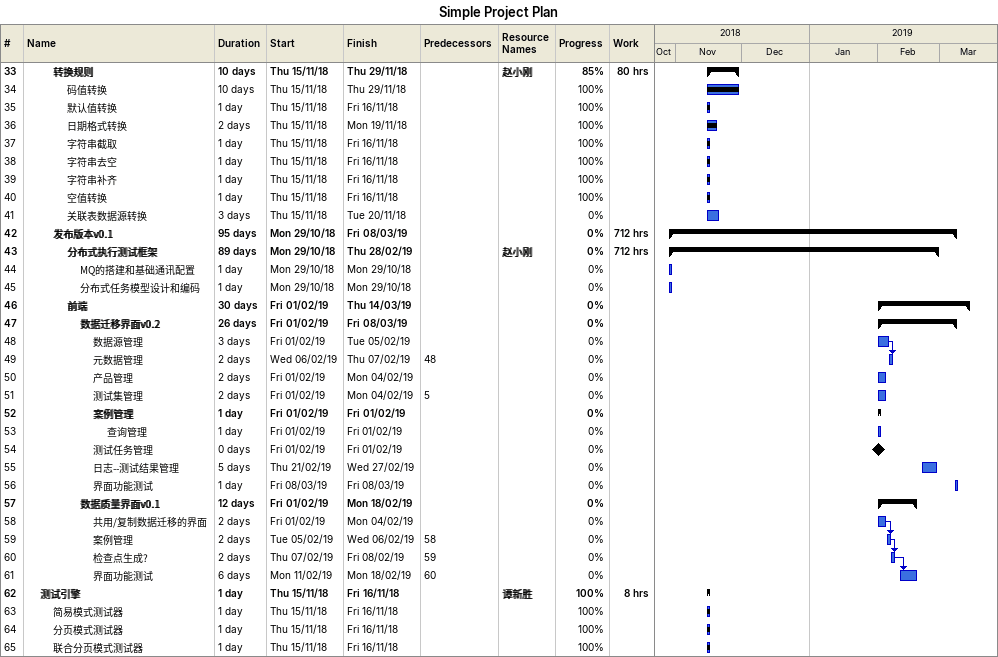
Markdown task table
Simple Project Plan

| ID | Level | Task | Duration | Start | Finish | Predecessors | Resources | % complete | Work (h) |
|---|---|---|---|---|---|---|---|---|---|
| 33 | 3 | **转换规则** | 10d | 2018-11-15 | 2018-11-29 |  | 赵小刚 | 85 | 80 |
| 34 | 4 | 码值转换 | 10d | 2018-11-15 | 2018-11-29 |  |  | 100 |  |
| 35 | 4 | 默认值转换 | 1d | 2018-11-15 | 2018-11-16 |  |  | 100 |  |
| 36 | 4 | 日期格式转换 | 2d | 2018-11-15 | 2018-11-19 |  |  | 100 |  |
| 37 | 4 | 字符串截取 | 1d | 2018-11-15 | 2018-11-16 |  |  | 100 |  |
| 38 | 4 | 字符串去空 | 1d | 2018-11-15 | 2018-11-16 |  |  | 100 |  |
| 39 | 4 | 字符串补齐 | 1d | 2018-11-15 | 2018-11-16 |  |  | 100 |  |
| 40 | 4 | 空值转换 | 1d | 2018-11-15 | 2018-11-16 |  |  | 100 |  |
| 41 | 4 | 关联表数据源转换 | 3d | 2018-11-15 | 2018-11-20 |  |  | 0 |  |
| 42 | 3 | **发布版本v0.1** | 95d | 2018-10-29 | 2019-03-08 |  |  | 0 | 712 |
| 43 | 4 | **分布式执行测试框架** | 89d | 2018-10-29 | 2019-02-28 |  | 赵小刚 | 0 | 712 |
| 44 | 5 | MQ的搭建和基础通讯配置 | 1d | 2018-10-29 | 2018-10-29 |  |  | 0 |  |
| 45 | 5 | 分布式任务模型设计和编码 | 1d | 2018-10-29 | 2018-10-29 |  |  | 0 |  |
| 46 | 4 | **前端** | 30d | 2019-02-01 | 2019-03-14 |  |  | 0 |  |
| 47 | 5 | **数据迁移界面v0.2** | 26d | 2019-02-01 | 2019-03-08 |  |  | 0 |  |
| 48 | 6 | 数据源管理 | 3d | 2019-02-01 | 2019-02-05 |  |  | 0 |  |
| 49 | 6 | 元数据管理 | 2d | 2019-02-06 | 2019-02-07 | 48 |  | 0 |  |
| 50 | 6 | 产品管理 | 2d | 2019-02-01 | 2019-02-04 |  |  | 0 |  |
| 51 | 6 | 测试集管理 | 2d | 2019-02-01 | 2019-02-04 | 5 |  | 0 |  |
| 52 | 6 | **案例管理** | 1d | 2019-02-01 | 2019-02-01 |  |  | 0 |  |
| 53 | 7 | 查询管理 | 1d | 2019-02-01 | 2019-02-01 |  |  | 0 |  |
| 54 | 6 | 测试任务管理 | 0d | 2019-02-01 | 2019-02-01 |  |  | 0 |  |
| 55 | 6 | 日志--测试结果管理 | 5d | 2019-02-21 | 2019-02-27 |  |  | 0 |  |
| 56 | 6 | 界面功能测试 | 1d | 2019-03-08 | 2019-03-08 |  |  | 0 |  |
| 57 | 5 | **数据质量界面v0.1** | 12d | 2019-02-01 | 2019-02-18 |  |  | 0 |  |
| 58 | 6 | 共用/复制数据迁移的界面 | 2d | 2019-02-01 | 2019-02-04 |  |  | 0 |  |
| 59 | 6 | 案例管理 | 2d | 2019-02-05 | 2019-02-06 | 58 |  | 0 |  |
| 60 | 6 | 检查点生成? | 2d | 2019-02-07 | 2019-02-08 | 59 |  | 0 |  |
| 61 | 6 | 界面功能测试 | 6d | 2019-02-11 | 2019-02-18 | 60 |  | 0 |  |
| 62 | 2 | **测试引擎** | 1d | 2018-11-15 | 2018-11-16 |  | 谭新胜 | 100 | 8 |
| 63 | 3 | 简易模式测试器 | 1d | 2018-11-15 | 2018-11-16 |  |  | 100 |  |
| 64 | 3 | 分页模式测试器 | 1d | 2018-11-15 | 2018-11-16 |  |  | 100 |  |
| 65 | 3 | 联合分页模式测试器 | 1d | 2018-11-15 | 2018-11-16 |  |  | 100 |  |
